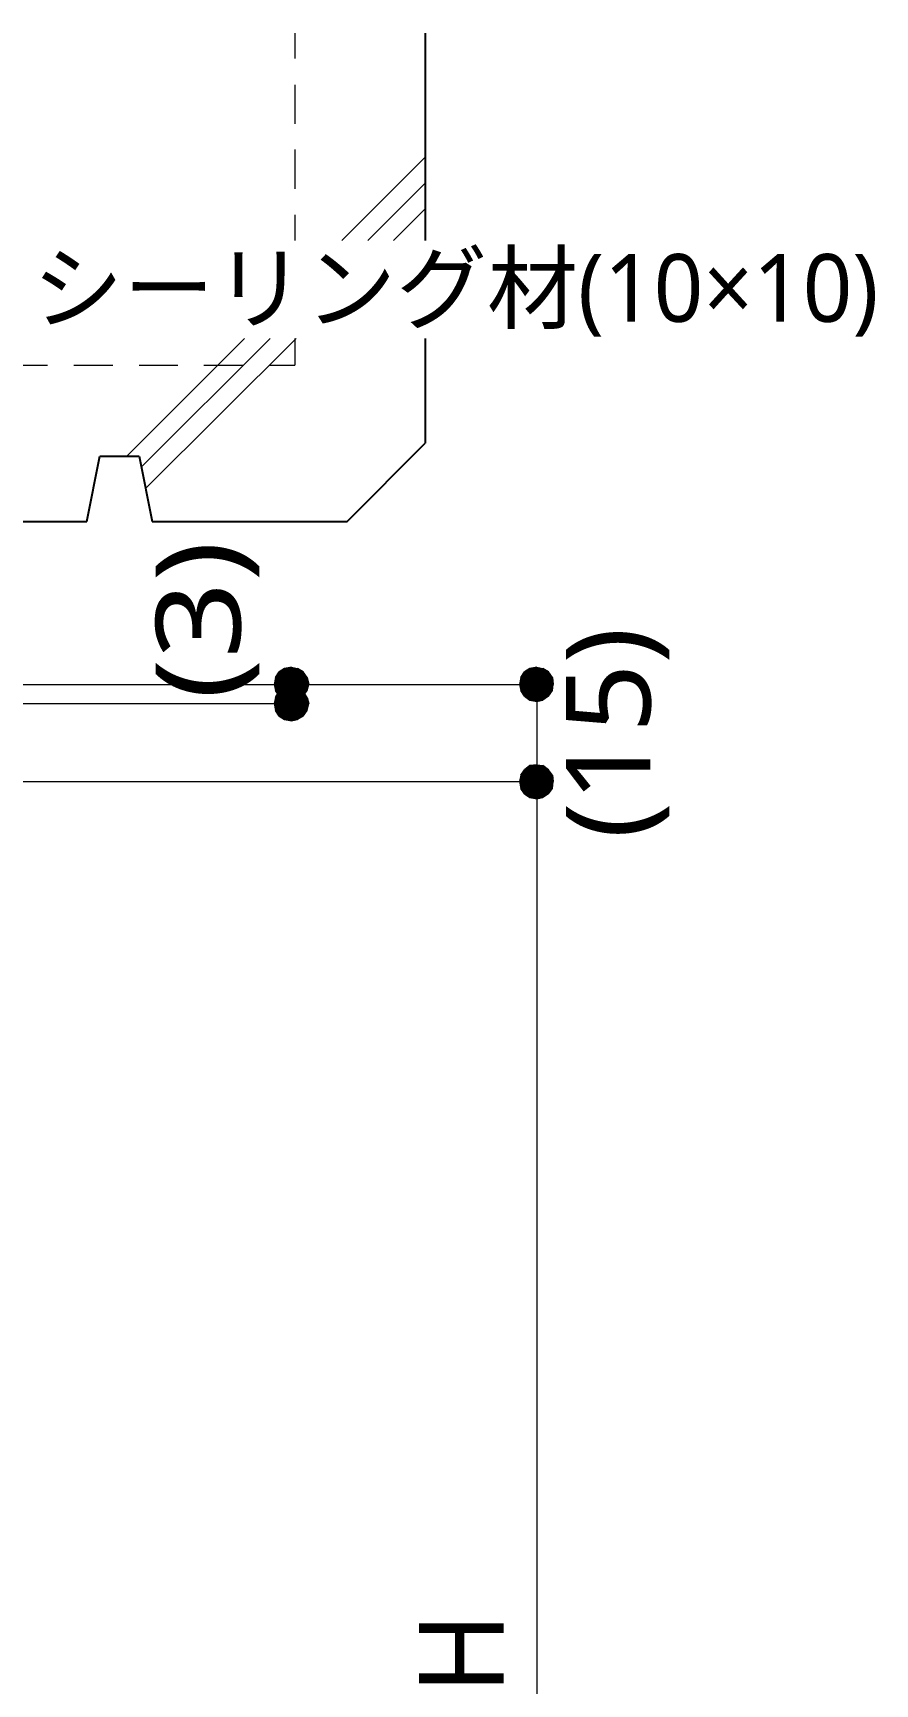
# Model space of a CAD drawing. Header units: millimetres. Extents: x 0 to 420, y 0 to 297.
# Drawn here: x 147.9 to 173.8, y 100.5 to 151.2 of the extents above; entities that cross this region are included whole.
import ezdxf
from ezdxf.enums import TextEntityAlignment as Align

# ---------------------------------------------------------------- set-up
doc = ezdxf.new("R2010")
doc.units = ezdxf.units.MM
doc.styles.add('kst32b', font='NotoSansJP-Variable.ttf')

msp = doc.modelspace()

# ---------------------------------------------------------------- hatches: boundary and pattern name
h = msp.add_hatch(color=7)
h.paths.add_polyline_path([(155.66, 131.72), (155.49, 131.614), (155.871, 131.233), (155.66, 131.72)])
h.paths.add_polyline_path([(155.49, 131.614), (155.871, 131.233), (155.385, 131.445), (155.49, 131.614)])
h.paths.add_polyline_path([(155.871, 131.233), (155.385, 131.445), (155.342, 131.233), (155.871, 131.233)])
h = msp.add_hatch(color=7)
h.paths.add_polyline_path([(156.231, 131.614), (156.062, 131.72), (155.871, 131.233), (156.231, 131.614)])
h.paths.add_polyline_path([(156.062, 131.72), (155.871, 131.233), (155.871, 131.762), (156.062, 131.72)])
h.paths.add_polyline_path([(155.871, 131.233), (155.871, 131.762), (155.66, 131.72), (155.871, 131.233)])
h = msp.add_hatch(color=7)
h.paths.add_polyline_path([(156.358, 131.043), (156.401, 131.233), (155.871, 131.233), (156.358, 131.043)])
h.paths.add_polyline_path([(156.401, 131.233), (155.871, 131.233), (156.358, 131.445), (156.401, 131.233)])
h.paths.add_polyline_path([(155.871, 131.233), (156.358, 131.445), (156.231, 131.614), (155.871, 131.233)])
h = msp.add_hatch(color=7)
h.paths.add_polyline_path([(163.195, 131.72), (163.026, 131.614), (163.407, 131.233), (163.195, 131.72)])
h.paths.add_polyline_path([(163.026, 131.614), (163.407, 131.233), (162.92, 131.445), (163.026, 131.614)])
h.paths.add_polyline_path([(163.407, 131.233), (162.92, 131.445), (162.878, 131.233), (163.407, 131.233)])
h = msp.add_hatch(color=7)
h.paths.add_polyline_path([(163.767, 131.614), (163.597, 131.72), (163.407, 131.233), (163.767, 131.614)])
h.paths.add_polyline_path([(163.597, 131.72), (163.407, 131.233), (163.407, 131.762), (163.597, 131.72)])
h.paths.add_polyline_path([(163.407, 131.233), (163.407, 131.762), (163.195, 131.72), (163.407, 131.233)])
h = msp.add_hatch(color=7)
h.paths.add_polyline_path([(163.894, 131.043), (163.915, 131.233), (163.407, 131.233), (163.894, 131.043)])
h.paths.add_polyline_path([(163.915, 131.233), (163.407, 131.233), (163.894, 131.445), (163.915, 131.233)])
h.paths.add_polyline_path([(163.407, 131.233), (163.894, 131.445), (163.767, 131.614), (163.407, 131.233)])
h = msp.add_hatch(color=7)
h.paths.add_polyline_path([(155.342, 131.233), (155.385, 131.043), (155.871, 131.233), (155.342, 131.233)])
h.paths.add_polyline_path([(155.385, 131.043), (155.871, 131.233), (155.49, 130.873), (155.385, 131.043)])
h.paths.add_polyline_path([(155.871, 131.233), (155.49, 130.873), (155.66, 130.746), (155.871, 131.233)])
h = msp.add_hatch(color=7)
h.paths.add_polyline_path([(155.66, 131.127), (155.49, 131.022), (155.871, 130.641), (155.66, 131.127)])
h.paths.add_polyline_path([(155.49, 131.022), (155.871, 130.641), (155.385, 130.831), (155.49, 131.022)])
h.paths.add_polyline_path([(155.871, 130.641), (155.385, 130.831), (155.342, 130.641), (155.871, 130.641)])
for points in [[(155.66, 130.746), (155.871, 130.704), (155.871, 131.233), (155.66, 130.746)], [(163.195, 130.746), (163.407, 130.704), (163.407, 131.233), (163.195, 130.746)], [(155.66, 130.154), (155.871, 130.111), (155.871, 130.641), (155.66, 130.154)], [(163.195, 127.762), (163.407, 127.72), (163.407, 128.249), (163.195, 127.762)]]:
    msp.add_hatch(color=7).paths.add_polyline_path(points)
h = msp.add_hatch(color=7)
h.paths.add_polyline_path([(156.231, 131.022), (156.062, 131.127), (155.871, 130.641), (156.231, 131.022)])
h.paths.add_polyline_path([(156.062, 131.127), (155.871, 130.641), (155.871, 131.17), (156.062, 131.127)])
h.paths.add_polyline_path([(155.871, 130.641), (155.871, 131.17), (155.66, 131.127), (155.871, 130.641)])
h = msp.add_hatch(color=7)
h.paths.add_polyline_path([(155.871, 130.704), (156.062, 130.746), (155.871, 131.233), (155.871, 130.704)])
h.paths.add_polyline_path([(156.062, 130.746), (155.871, 131.233), (156.231, 130.873), (156.062, 130.746)])
h.paths.add_polyline_path([(155.871, 131.233), (156.231, 130.873), (156.358, 131.043), (155.871, 131.233)])
h = msp.add_hatch(color=7)
h.paths.add_polyline_path([(156.358, 130.429), (156.401, 130.641), (155.871, 130.641), (156.358, 130.429)])
h.paths.add_polyline_path([(156.401, 130.641), (155.871, 130.641), (156.358, 130.831), (156.401, 130.641)])
h.paths.add_polyline_path([(155.871, 130.641), (156.358, 130.831), (156.231, 131.022), (155.871, 130.641)])
h = msp.add_hatch(color=7)
h.paths.add_polyline_path([(162.878, 131.233), (162.92, 131.043), (163.407, 131.233), (162.878, 131.233)])
h.paths.add_polyline_path([(162.92, 131.043), (163.407, 131.233), (163.026, 130.873), (162.92, 131.043)])
h.paths.add_polyline_path([(163.407, 131.233), (163.026, 130.873), (163.195, 130.746), (163.407, 131.233)])
h = msp.add_hatch(color=7)
h.paths.add_polyline_path([(163.407, 130.704), (163.597, 130.746), (163.407, 131.233), (163.407, 130.704)])
h.paths.add_polyline_path([(163.597, 130.746), (163.407, 131.233), (163.767, 130.873), (163.597, 130.746)])
h.paths.add_polyline_path([(163.407, 131.233), (163.767, 130.873), (163.894, 131.043), (163.407, 131.233)])
h = msp.add_hatch(color=7)
h.paths.add_polyline_path([(155.342, 130.641), (155.385, 130.429), (155.871, 130.641), (155.342, 130.641)])
h.paths.add_polyline_path([(155.385, 130.429), (155.871, 130.641), (155.49, 130.26), (155.385, 130.429)])
h.paths.add_polyline_path([(155.871, 130.641), (155.49, 130.26), (155.66, 130.154), (155.871, 130.641)])
h = msp.add_hatch(color=7)
h.paths.add_polyline_path([(155.871, 130.111), (156.062, 130.154), (155.871, 130.641), (155.871, 130.111)])
h.paths.add_polyline_path([(156.062, 130.154), (155.871, 130.641), (156.231, 130.26), (156.062, 130.154)])
h.paths.add_polyline_path([(155.871, 130.641), (156.231, 130.26), (156.358, 130.429), (155.871, 130.641)])
h = msp.add_hatch(color=7)
h.paths.add_polyline_path([(163.195, 128.736), (163.026, 128.609), (163.407, 128.249), (163.195, 128.736)])
h.paths.add_polyline_path([(163.026, 128.609), (163.407, 128.249), (162.92, 128.439), (163.026, 128.609)])
h.paths.add_polyline_path([(163.407, 128.249), (162.92, 128.439), (162.878, 128.249), (163.407, 128.249)])
h = msp.add_hatch(color=7)
h.paths.add_polyline_path([(163.767, 128.609), (163.597, 128.736), (163.407, 128.249), (163.767, 128.609)])
h.paths.add_polyline_path([(163.597, 128.736), (163.407, 128.249), (163.407, 128.757), (163.597, 128.736)])
h.paths.add_polyline_path([(163.407, 128.249), (163.407, 128.757), (163.195, 128.736), (163.407, 128.249)])
h = msp.add_hatch(color=7)
h.paths.add_polyline_path([(163.894, 128.037), (163.915, 128.249), (163.407, 128.249), (163.894, 128.037)])
h.paths.add_polyline_path([(163.915, 128.249), (163.407, 128.249), (163.894, 128.439), (163.915, 128.249)])
h.paths.add_polyline_path([(163.407, 128.249), (163.894, 128.439), (163.767, 128.609), (163.407, 128.249)])
h = msp.add_hatch(color=7)
h.paths.add_polyline_path([(162.878, 128.249), (162.92, 128.037), (163.407, 128.249), (162.878, 128.249)])
h.paths.add_polyline_path([(162.92, 128.037), (163.407, 128.249), (163.026, 127.868), (162.92, 128.037)])
h.paths.add_polyline_path([(163.407, 128.249), (163.026, 127.868), (163.195, 127.762), (163.407, 128.249)])
h = msp.add_hatch(color=7)
h.paths.add_polyline_path([(163.407, 127.72), (163.597, 127.762), (163.407, 128.249), (163.407, 127.72)])
h.paths.add_polyline_path([(163.597, 127.762), (163.407, 128.249), (163.767, 127.868), (163.597, 127.762)])
h.paths.add_polyline_path([(163.407, 128.249), (163.767, 127.868), (163.894, 128.037), (163.407, 128.249)])

# ---------------------------------------------------------------- linework, layer by layer
at = {"lineweight": 13}
for points in [[(155.977, 151.236), (155.977, 150.453)], [(155.977, 149.648), (155.977, 148.442)], [(155.977, 147.659), (155.977, 146.452)], [(157.417, 144.865), (159.978, 147.426)], [(158.221, 144.865), (159.978, 146.621)], [(155.977, 145.648), (155.977, 144.865)], [(159.004, 144.865), (159.978, 145.838)], [(150.812, 138.239), (154.432, 141.859)], [(151.257, 137.901), (155.215, 141.859)], [(151.384, 137.245), (156.02, 141.859)], [(155.977, 141.859), (155.977, 141.033)], [(147.193, 141.033), (148.378, 141.033)], [(149.183, 141.033), (150.389, 141.033)], [(151.194, 141.033), (152.379, 141.033)], [(153.183, 141.033), (154.39, 141.033)], [(155.194, 141.033), (155.977, 141.033)], [(141.034, 131.233), (163.407, 131.233)], [(155.871, 130.641), (155.871, 131.233)], [(163.407, 131.233), (163.407, 128.249)], [(141.034, 130.641), (155.871, 130.641)], [(141.034, 128.249), (163.407, 128.249)], [(163.407, 128.249), (163.407, 73.85)]]:
    msp.add_lwpolyline(points, dxfattribs=at)
at = {"lineweight": 25}
for points in [[(159.978, 151.236), (159.978, 144.865)], [(159.978, 141.859), (159.978, 138.642)], [(157.586, 136.229), (159.978, 138.642)], [(149.585, 136.229), (149.987, 138.239)], [(149.987, 138.239), (151.194, 138.239)], [(151.194, 138.239), (151.596, 136.229)], [(141.584, 136.229), (149.585, 136.229)], [(151.596, 136.229), (157.586, 136.229)]]:
    msp.add_lwpolyline(points, dxfattribs=at)
at = {"lineweight": 0}
for points in [[(155.871, 131.233), (155.385, 131.445), (155.342, 131.233)], [(155.49, 131.614), (155.871, 131.233), (155.385, 131.445)], [(155.66, 131.72), (155.49, 131.614), (155.871, 131.233)], [(155.871, 131.233), (155.871, 131.762), (155.66, 131.72)], [(156.062, 131.72), (155.871, 131.233), (155.871, 131.762)], [(156.231, 131.614), (156.062, 131.72), (155.871, 131.233)], [(155.871, 131.233), (156.358, 131.445), (156.231, 131.614)], [(156.401, 131.233), (155.871, 131.233), (156.358, 131.445)], [(163.407, 131.233), (162.92, 131.445), (162.878, 131.233)], [(163.026, 131.614), (163.407, 131.233), (162.92, 131.445)], [(163.195, 131.72), (163.026, 131.614), (163.407, 131.233)], [(163.407, 131.233), (163.407, 131.762), (163.195, 131.72)], [(163.597, 131.72), (163.407, 131.233), (163.407, 131.762)], [(163.767, 131.614), (163.597, 131.72), (163.407, 131.233)], [(163.407, 131.233), (163.894, 131.445), (163.767, 131.614)], [(163.915, 131.233), (163.407, 131.233), (163.894, 131.445)], [(155.342, 131.233), (155.385, 131.043), (155.871, 131.233)], [(155.871, 130.641), (155.385, 130.831), (155.342, 130.641)], [(155.385, 131.043), (155.871, 131.233), (155.49, 130.873)], [(155.49, 131.022), (155.871, 130.641), (155.385, 130.831)], [(155.871, 131.233), (155.49, 130.873), (155.66, 130.746)], [(155.66, 131.127), (155.49, 131.022), (155.871, 130.641)], [(155.66, 130.746), (155.871, 130.704), (155.871, 131.233)], [(155.871, 130.641), (155.871, 131.17), (155.66, 131.127)], [(155.871, 130.704), (156.062, 130.746), (155.871, 131.233)], [(156.062, 130.746), (155.871, 131.233), (156.231, 130.873)], [(155.871, 131.233), (156.231, 130.873), (156.358, 131.043)], [(156.358, 131.043), (156.401, 131.233), (155.871, 131.233)], [(156.062, 131.127), (155.871, 130.641), (155.871, 131.17)], [(156.231, 131.022), (156.062, 131.127), (155.871, 130.641)], [(155.871, 130.641), (156.358, 130.831), (156.231, 131.022)], [(156.401, 130.641), (155.871, 130.641), (156.358, 130.831)], [(162.878, 131.233), (162.92, 131.043), (163.407, 131.233)], [(162.92, 131.043), (163.407, 131.233), (163.026, 130.873)], [(163.407, 131.233), (163.026, 130.873), (163.195, 130.746)], [(163.195, 130.746), (163.407, 130.704), (163.407, 131.233)], [(163.407, 130.704), (163.597, 130.746), (163.407, 131.233)], [(163.597, 130.746), (163.407, 131.233), (163.767, 130.873)], [(163.407, 131.233), (163.767, 130.873), (163.894, 131.043)], [(163.894, 131.043), (163.915, 131.233), (163.407, 131.233)], [(155.342, 130.641), (155.385, 130.429), (155.871, 130.641)], [(155.385, 130.429), (155.871, 130.641), (155.49, 130.26)], [(155.871, 130.641), (155.49, 130.26), (155.66, 130.154)], [(155.66, 130.154), (155.871, 130.111), (155.871, 130.641)], [(155.871, 130.111), (156.062, 130.154), (155.871, 130.641)], [(156.062, 130.154), (155.871, 130.641), (156.231, 130.26)], [(155.871, 130.641), (156.231, 130.26), (156.358, 130.429)], [(156.358, 130.429), (156.401, 130.641), (155.871, 130.641)], [(163.407, 128.249), (162.92, 128.439), (162.878, 128.249)], [(163.026, 128.609), (163.407, 128.249), (162.92, 128.439)], [(163.195, 128.736), (163.026, 128.609), (163.407, 128.249)], [(163.407, 128.249), (163.407, 128.757), (163.195, 128.736)], [(163.597, 128.736), (163.407, 128.249), (163.407, 128.757)], [(163.767, 128.609), (163.597, 128.736), (163.407, 128.249)], [(163.407, 128.249), (163.894, 128.439), (163.767, 128.609)], [(163.915, 128.249), (163.407, 128.249), (163.894, 128.439)], [(162.878, 128.249), (162.92, 128.037), (163.407, 128.249)], [(162.92, 128.037), (163.407, 128.249), (163.026, 127.868)], [(163.407, 128.249), (163.026, 127.868), (163.195, 127.762)], [(163.195, 127.762), (163.407, 127.72), (163.407, 128.249)], [(163.407, 127.72), (163.597, 127.762), (163.407, 128.249)], [(163.597, 127.762), (163.407, 128.249), (163.767, 127.868)], [(163.407, 128.249), (163.767, 127.868), (163.894, 128.037)], [(163.894, 128.037), (163.915, 128.249), (163.407, 128.249)]]:
    msp.add_lwpolyline(points, close=True, dxfattribs=at)

# ---------------------------------------------------------------- texts
at = {"style": 'kst32b'}
for s, height, p, p2 in [('シーリング材(10×10)', 2.07913, (147.913, 142.367), (173.902, 142.367)), ('(3)', 2.5989, (154.305, 130.768), (154.305, 135.641)), ('(15)', 2.5989, (166.899, 126.492), (166.899, 132.989))]:
    msp.add_text(s, height=height, dxfattribs=at).set_placement(p, p2, align=Align.FIT)
msp.add_text('H', height=2.599, rotation=90, dxfattribs=at).set_placement((162.391, 100.224))

doc.saveas('drawing.dxf')
